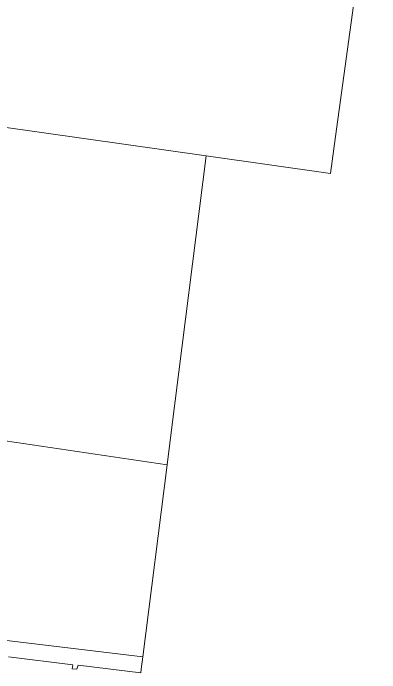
# Model space of a CAD drawing. Header units: metres. Extents: x 277863 to 282129, y 6130772 to 6135401.
# Drawn here: x 281674 to 282129, y 6132456 to 6133274 of the extents above; entities that cross this region are included whole.
import ezdxf

# ---------------------------------------------------------------- set-up
doc = ezdxf.new("R2010")
doc.units = ezdxf.units.M
doc.layers.add('Cadastre Land Parcels_SP_EXT', color=9, linetype='Continuous', lineweight=5)
doc.layers.add('Cadastre Roads_SP_EXT', color=9, linetype='Continuous', lineweight=5)

msp = doc.modelspace()

# ---------------------------------------------------------------- linework, layer by layer
at = {"layer": 'Cadastre Land Parcels_SP_EXT', "linetype": 'Continuous'}
msp.add_lwpolyline([(281661.69, 6133367.85), (281606.47, 6133140.32), (281913.46, 6133096.92), (282067.42, 6133075.16), (282073.73, 6133121.16), (282073.73, 6133121.16), (282128.7, 6133522.06)], dxfattribs=at)
for points in [[(281913.46, 6133096.92), (281606.47, 6133140.32), (281600.57, 6133116.03), (281457.21, 6132933.17), (281306.17, 6132796.26), (281864.94, 6132713.81), (281870.84, 6132760.36), (281913.46, 6133096.92)], [(281864.94, 6132713.81), (281306.17, 6132796.26), (281223.7, 6132721.5), (281198.31, 6132698.48), (281178.47, 6132680.5), (281168.52, 6132596.71), (281181.82, 6132560.72), (281191.33, 6132559.49), (281216.2, 6132556.26), (281286.81, 6132547.1), (281285.95, 6132541.16), (281834.77, 6132475.57), (281864.94, 6132713.81)]]:
    msp.add_lwpolyline(points, close=True, dxfattribs=at)
at = {"layer": 'Cadastre Roads_SP_EXT', "linetype": 'Continuous'}
msp.add_lwpolyline([(281667.91, 6132475.25), (281747.84, 6132465.7), (281747.21, 6132460.68), (281752.91, 6132459.99), (281754.54, 6132464.9), (281832.24, 6132455.62), (281832.84, 6132460.33), (281834.77, 6132475.57), (281285.94, 6132541.16)], dxfattribs=at)

doc.saveas('drawing.dxf')
